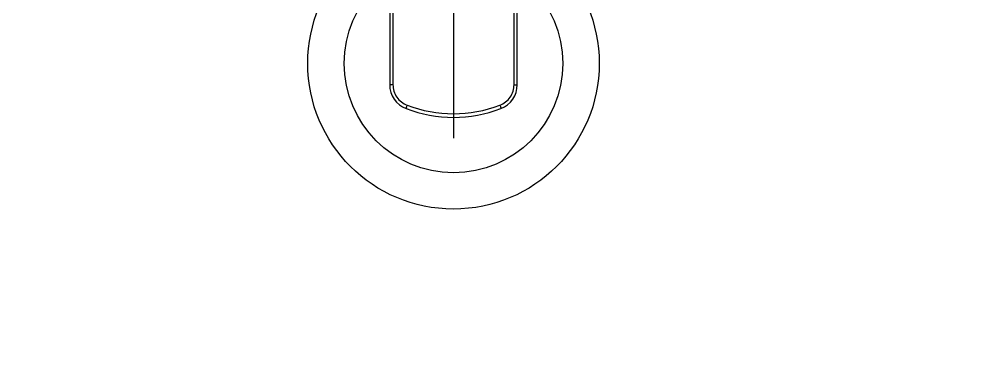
# Model space of a CAD drawing. Header units: millimetres. Extents: x 0 to 1390178, y 0 to 110113.
# Drawn here: x 724967.9 to 725232.8, y 34230.7 to 34322.8 of the extents above; entities that cross this region are included whole.
import ezdxf
from ezdxf.xclip import XClip

# ---------------------------------------------------------------- set-up
doc = ezdxf.new("R2010")
doc.units = ezdxf.units.MM
doc.header["$LTSCALE"] = 100
doc.header["$XCLIPFRAME"] = 0
doc.linetypes.add('X - 단위세대 확장형$0$CENTER', pattern=[65, 60, -2, 1, -2])
for name, color, linetype in [('SYM', 7, 'Continuous'), ('X - 단위세대 확장형$0$0 TILE LINE & HATCH', 8, 'Continuous'), ('X - 단위세대 확장형$0$A-HAT', 253, 'Continuous'), ('X - 단위세대 확장형$0$CENTER', 2, 'X - 단위세대 확장형$0$CENTER'), ('X - 단위세대 확장형$0$DIM', 7, 'Continuous'), ('X - 단위세대 확장형$0$TOIL', 4, 'Continuous'), ('X - 단위세대 확장형$0$위생기구', 6, 'Continuous')]:
    doc.layers.add(name, color=color, linetype=linetype)

# ---------------------------------------------------------------- blocks, each defined once
blk = doc.blocks.new('X - 단위세대 확장형$0$KBY-030C(TOP)')
blk.add_wipeout([(1008.73, -1662.94), (1013.73, -1662.94), (1020.73, -1682.44), (1020.73, -1682.69), (1021.33, -1682.69), (1022.73, -1681.29), (1022.73, -1681.06), (1048.23, -1681.06), (1048.58, -1681.21), (1048.73, -1681.56), (1048.73, -1705.5), (1049.04, -1705.51), (1049.77, -1706.9), (1050, -1706.9), (1050.73, -1705.5), (1050.86, -1705.51), (1051.23, -1705.77), (1052.4, -1703.75), (1062.56, -1703.75), (1063.73, -1705.77), (1063.73, -1709.25), (1064.08, -1709.4), (1064.23, -1709.75), (1064.23, -1702), (1064.52, -1701.29), (1065.23, -1701), (1107.23, -1701), (1107.94, -1701.29), (1108.23, -1702), (1108.23, -1759.72), (1113.56, -1760.41), (1122.3, -1760.97), (1124.59, -1761), (1194.56, -1761), (1198.53, -1762.23), (1201.11, -1765.48), (1203.54, -1778.5), (1201.12, -1791.51), (1198.53, -1794.77), (1194.56, -1796), (1124.59, -1796), (1114.4, -1796.51), (1108.22, -1797.29), (1108.23, -1855), (1107.94, -1855.71), (1107.23, -1856), (1065.23, -1856), (1064.52, -1855.71), (1064.23, -1855), (1064.23, -1847.25), (1064.08, -1847.61), (1063.73, -1847.75), (1063.73, -1851.23), (1062.56, -1853.25), (1052.4, -1853.25), (1051.23, -1851.23), (1051.23, -1850.2), (1051.18, -1850.1), (1050.95, -1850.1), (1050.21, -1851.5), (1048.73, -1851.5), (1048.73, -1871.49), (1048.23, -1871.99), (1022.73, -1871.99), (1022.73, -1871.76), (1021.33, -1870.36), (1020.73, -1870.36), (1020.73, -1870.61), (1013.73, -1890.11), (1008.73, -1890.11), (1008.73, -1830.11), (1013.73, -1830.11), (1020.73, -1849.61), (1020.73, -1850.27), (1020.96, -1849.86), (1021.33, -1849.86), (1022.73, -1848.46), (1022.73, -1848.23), (1024.7, -1847.83), (1027.61, -1846.66), (1030.29, -1844.94), (1032.36, -1842.78), (1032.77, -1841.95), (1035.12, -1834.47), (1037.86, -1825.9), (1037.86, -1825.63), (1038.21, -1825.65), (1048.73, -1825.65), (1048.73, -1825.5), (1049.31, -1825.5), (1050.05, -1826.92), (1050.3, -1826.92), (1051.01, -1825.5), (1051.25, -1825.74), (1052.4, -1823.75), (1062.56, -1823.75), (1063.73, -1825.77), (1063.73, -1829.25), (1064.08, -1829.4), (1064.23, -1829.75), (1064.23, -1727.25), (1064.08, -1727.61), (1063.73, -1727.75), (1063.73, -1731.23), (1062.56, -1733.25), (1052.4, -1733.25), (1051.23, -1731.23), (1051.23, -1730.73), (1050.9, -1730.09), (1050.67, -1730.1), (1049.95, -1731.49), (1048.73, -1731.5), (1048.73, -1731.39), (1038.15, -1731.35), (1038.06, -1731.4), (1037.81, -1730.89), (1032.87, -1712.27), (1030.88, -1709), (1027.81, -1706.57), (1022.73, -1704.82), (1022.73, -1704.59), (1021.33, -1703.19), (1020.73, -1703.19), (1020.73, -1703.44), (1013.73, -1722.94), (1008.73, -1722.94)]).dxf.layer = 'X - 단위세대 확장형$0$0 TILE LINE & HATCH'
at = {"layer": 'X - 단위세대 확장형$0$CENTER', "color": 1, "linetype": 'X - 단위세대 확장형$0$CENTER'}
blk.add_line((1057.61, -1778.5), (1209.24, -1778.5), dxfattribs=at)
at = {"layer": 'X - 단위세대 확장형$0$위생기구', "linetype": 'Continuous'}
for p, q in [((1194.56, -1761), (1124.59, -1761)), ((1194.56, -1761.89), (1194.56, -1761)), ((1194.56, -1761.89), (1124.59, -1761.89)), ((1124.59, -1795.11), (1194.56, -1795.11)), ((1124.59, -1796), (1194.56, -1796)), ((1194.56, -1795.11), (1194.56, -1796))]:
    blk.add_line(p, q, dxfattribs=at)
for centre, radius, start, end in [((1194.56, -1768.04), 7.04, 21.173, 89.9839), ((1167.03, -1778.5), 35.52, 338.9947, 21.0053), ((1167.48, -1778.5), 36.07, 338.8622, 21.1378), ((1194.56, -1788.97), 7.04, 270.0166, 338.8265)]:
    blk.add_arc(centre, radius, start, end, dxfattribs=at)
for points, knots in [([(1200.18, -1765.77), (1199.76, -1764.66), (1198.19, -1762.64), (1195.75, -1761.89), (1194.56, -1761.89)], [0, 0, 0, 0, 0.499579, 1, 1, 1, 1]), ([(1200.18, -1765.77), (1200.3, -1765.73), (1200.51, -1765.65), (1200.83, -1765.54), (1200.97, -1765.51), (1201.12, -1765.47), (1201.12, -1765.5)], [0, 0, 0, 0, 0.390324, 0.716453, 0.929084, 1, 1, 1, 1]), ([(1194.56, -1795.11), (1195.75, -1795.11), (1198.19, -1794.36), (1199.76, -1792.34), (1200.18, -1791.23)], [0, 0, 0, 0, 0.500372, 1, 1, 1, 1]), ([(1200.18, -1791.23), (1200.3, -1791.28), (1200.51, -1791.36), (1200.83, -1791.46), (1200.97, -1791.49), (1201.12, -1791.53), (1201.12, -1791.51)], [0, 0, 0, 0, 0.390318, 0.716443, 0.929077, 1, 1, 1, 1])]:
    blk.add_open_spline(points, degree=3, knots=knots, dxfattribs=at)
blk = doc.blocks.new('X - 단위세대 확장형$0$KBY-030C평+슬라이드바')
at = {"layer": 'X - 단위세대 확장형$0$DIM'}
blk.add_blockref('X - 단위세대 확장형$0$KBY-030C(TOP)', (8273.86, 15973.24), dxfattribs=at)
blk = doc.blocks.new('X - 단위세대 확장형$0$A$C7F6E29D9')
at = {"layer": 'X - 단위세대 확장형$0$TOIL', "color": 6}
blk.add_lwpolyline([(530, 1385, -0.414214), (610, 1305), (610, 360, -0.414214), (530, 280), (250, 280, -0.414214), (170, 360), (170, 1305, -0.414214), (250, 1385)], format="xyb", close=True, dxfattribs=at)
for radius in [40, 30]:
    blk.add_circle((390, 1305), radius, dxfattribs=at)
at = {"rotation": 270}
blk.add_blockref('X - 단위세대 확장형$0$KBY-030C평+슬라이드바', (-13804.74, 10767.59), dxfattribs=at)
blk = doc.blocks.new('X - 단위세대 확장형$0$A$Cbc2b9392')
at = {"layer": 'X - 단위세대 확장형$0$A-HAT'}
blk.add_blockref('X - 단위세대 확장형$0$A$C7F6E29D9', (-6875, -1665), dxfattribs=at)
blk = doc.blocks.new('X - 단위세대 확장형', base_point=(-475.36, -286.73))
blk.add_blockref('X - 단위세대 확장형$0$A$Cbc2b9392', (78821.98, 50563.11))

msp = doc.modelspace()

# ---------------------------------------------------------------- block references
at = {"layer": 'SYM'}
ref = msp.add_blockref('X - 단위세대 확장형', (652274.72, -16179.14), dxfattribs=at)
XClip(ref).set_block_clipping_path([(27286.2339647645, 22495.2025850526), (88213.6007378809, 68689.6277392105)])

doc.saveas('drawing.dxf')
